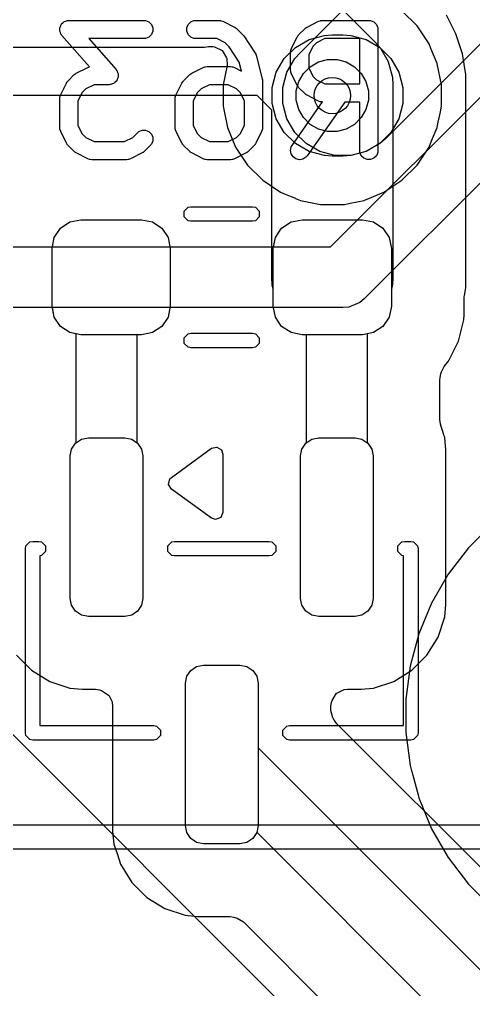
# Model space of a CAD drawing. Header units: inches. Extents: x 1.3 to 5.24, y -7.03 to -1.12.
# Drawn here: x 4.0091 to 4.1566, y -6.0976 to -5.7824 of the extents above; entities that cross this region are included whole.
import ezdxf

# ---------------------------------------------------------------- set-up
doc = ezdxf.new("R2010")
doc.units = ezdxf.units.IN
doc.header["$MEASUREMENT"] = 0
for name, color, linetype, true_color in [('B.Cu', 153, 'CONTINUOUS', 0x4d7fc4), ('B.Mask', 4, 'CONTINUOUS', 0x02ffee), ('B.Paste', 132, 'CONTINUOUS', 0x00c2c2), ('B.Silkscreen', 31, 'CONTINUOUS', 0xe8b2a7), ('F.Cu', 13, 'CONTINUOUS', 0xc83434), ('F.Silkscreen', 41, 'CONTINUOUS', 0xf2eda1), ('In1.Cu', 91, 'CONTINUOUS', 0x7fc87f), ('In2.Cu', 33, 'CONTINUOUS', 0xce7d2c)]:
    doc.layers.add(name, color=color, linetype=linetype, true_color=true_color)

msp = doc.modelspace()

# ---------------------------------------------------------------- linework, layer by layer
at = {"layer": 'B.Cu', "linetype": 'CONTINUOUS'}
for p, q in [((4.10841, -5.77348), (4.12465, -5.78972)), ((4.15088, -5.78701), (4.14778, -5.78093)), ((4.15299, -5.7935), (4.15088, -5.78701)), ((4.12465, -5.78972), (4.12635, -5.79166)), ((4.12635, -5.79166), (4.12635, -5.79166)), ((4.12635, -5.79166), (4.12884, -5.79598)), ((4.15406, -5.80023), (4.15299, -5.7935)), ((4.12884, -5.79598), (4.12891, -5.79611)), ((4.12891, -5.79611), (4.13024, -5.80107)), ((4.15406, -5.80368), (4.15406, -5.80023)), ((4.13024, -5.80107), (4.13024, -5.80107)), ((4.13024, -5.80107), (4.13041, -5.80364)), ((4.13041, -5.80364), (4.13041, -5.80709)), ((4.15406, -5.86955), (4.15406, -5.80368)), ((4.08633, -5.80709), (3.70894, -5.80709)), ((4.09104, -5.8118), (4.08633, -5.80709)), ((4.13041, -5.80709), (4.13041, -5.86614)), ((4.09104, -5.86614), (4.09104, -5.8118)), ((4.02546, -5.84815), (4.02904, -5.84744)), ((4.02904, -5.84744), (4.04872, -5.84744)), ((4.04872, -5.84744), (4.0523, -5.84815)), ((4.0204, -5.85321), (4.02242, -5.85018)), ((4.02242, -5.85018), (4.02546, -5.84815)), ((4.0523, -5.84815), (4.05533, -5.85018)), ((4.05533, -5.85018), (4.05736, -5.85321)), ((4.01978, -5.8563), (4.0204, -5.85321)), ((4.05736, -5.85321), (4.05807, -5.85679)), ((3.96307, -5.8563), (4.01978, -5.8563)), ((4.05807, -5.85679), (4.05807, -5.87549)), ((4.09121, -5.86871), (4.09104, -5.86614)), ((4.13041, -5.86614), (4.13024, -5.86871)), ((4.09154, -5.86992), (4.09121, -5.86871)), ((4.13024, -5.86871), (4.12992, -5.86992)), ((4.15365, -5.87209), (4.15406, -5.86955)), ((4.09154, -5.87549), (4.09154, -5.86992)), ((4.12992, -5.86992), (4.12992, -5.87549)), ((4.15358, -5.87285), (4.15361, -5.87247)), ((4.15361, -5.87247), (4.15365, -5.87209)), ((4.05807, -5.87549), (4.05736, -5.87907)), ((4.09225, -5.87907), (4.09154, -5.87549)), ((4.12992, -5.87549), (4.12921, -5.87907)), ((4.15356, -5.87323), (4.15358, -5.87285)), ((4.15356, -5.87836), (4.15356, -5.87323)), ((4.01978, -5.87598), (3.96307, -5.87598)), ((4.0204, -5.87907), (4.01978, -5.87598)), ((4.02242, -5.8821), (4.0204, -5.87907)), ((4.05736, -5.87907), (4.05533, -5.8821)), ((4.09427, -5.8821), (4.09225, -5.87907)), ((4.12921, -5.87907), (4.12718, -5.8821)), ((4.15345, -5.87997), (4.15356, -5.87836)), ((4.02546, -5.88413), (4.02242, -5.8821)), ((4.05533, -5.8821), (4.0523, -5.88413)), ((4.09731, -5.88413), (4.09427, -5.8821)), ((4.12718, -5.8821), (4.12415, -5.88413)), ((4.15172, -5.88694), (4.15345, -5.87997)), ((4.02756, -5.88455), (4.02546, -5.88413)), ((4.02756, -5.91988), (4.02756, -5.88455)), ((4.04872, -5.88484), (4.04724, -5.88484)), ((4.04724, -5.88484), (4.04724, -5.91988)), ((4.0523, -5.88413), (4.04872, -5.88484)), ((4.10089, -5.88484), (4.09731, -5.88413)), ((4.10236, -5.88484), (4.10089, -5.88484)), ((4.10236, -5.91988), (4.10236, -5.88484)), ((4.12415, -5.88413), (4.12205, -5.88455)), ((4.12205, -5.88455), (4.12205, -5.91988)), ((4.15015, -5.8901), (4.15172, -5.88694)), ((4.14853, -5.89337), (4.15015, -5.8901)), ((4.14709, -5.89516), (4.14848, -5.89343)), ((4.14848, -5.89343), (4.14853, -5.89337)), ((4.14853, -5.89337), (4.14853, -5.89337)), ((4.14853, -5.89337), (4.14853, -5.89337)), ((4.14574, -5.89894), (4.14589, -5.89795)), ((4.14589, -5.89795), (4.146, -5.89756)), ((4.146, -5.89756), (4.14621, -5.89684)), ((4.14621, -5.89684), (4.14709, -5.89516)), ((4.14569, -5.89932), (4.14574, -5.89894)), ((4.14569, -5.91232), (4.14569, -5.89932)), ((4.14575, -5.9131), (4.14569, -5.91232)), ((4.14587, -5.91387), (4.14575, -5.9131)), ((4.14606, -5.91462), (4.14587, -5.91387)), ((4.14618, -5.91497), (4.14606, -5.91462)), ((4.1466, -5.91626), (4.14618, -5.91497)), ((4.14699, -5.91744), (4.1466, -5.91626)), ((4.02604, -5.92195), (4.02732, -5.92004)), ((4.02732, -5.92004), (4.02756, -5.91988)), ((4.04724, -5.91988), (4.04748, -5.92004)), ((4.04748, -5.92004), (4.04876, -5.92195)), ((4.10084, -5.92195), (4.10212, -5.92004)), ((4.10212, -5.92004), (4.10236, -5.91988)), ((4.12205, -5.91988), (4.12229, -5.92004)), ((4.12229, -5.92004), (4.12357, -5.92195)), ((4.14714, -5.91787), (4.14699, -5.91744)), ((4.14699, -5.91744), (4.14699, -5.91744)), ((4.14724, -5.9182), (4.14714, -5.91787)), ((4.14714, -5.91787), (4.14714, -5.91787)), ((4.14765, -5.92217), (4.14724, -5.9182)), ((4.14724, -5.9182), (4.14724, -5.9182)), ((4.02559, -5.92421), (4.02604, -5.92195)), ((4.04876, -5.92195), (4.04921, -5.92421)), ((4.10039, -5.92421), (4.10084, -5.92195)), ((4.12357, -5.92195), (4.12402, -5.92421)), ((4.14766, -5.92224), (4.14765, -5.92217)), ((4.14766, -5.97244), (4.14766, -5.92224)), ((4.02559, -5.97047), (4.02559, -5.92421)), ((4.04921, -5.92421), (4.04921, -5.97047)), ((4.10039, -5.97047), (4.10039, -5.92421)), ((4.12402, -5.92421), (4.12402, -5.97047)), ((4.02604, -5.97273), (4.02559, -5.97047)), ((4.04921, -5.97047), (4.04876, -5.97273)), ((4.10084, -5.97273), (4.10039, -5.97047)), ((4.12402, -5.97047), (4.12357, -5.97273)), ((4.02732, -5.97465), (4.02604, -5.97273)), ((4.04876, -5.97273), (4.04748, -5.97465)), ((4.10212, -5.97465), (4.10084, -5.97273)), ((4.12357, -5.97273), (4.12229, -5.97465)), ((4.14724, -5.97649), (4.14766, -5.97244)), ((4.02924, -5.97593), (4.02732, -5.97465)), ((4.0315, -5.97638), (4.02924, -5.97593)), ((4.04331, -5.97638), (4.0315, -5.97638)), ((4.04557, -5.97593), (4.04331, -5.97638)), ((4.04748, -5.97465), (4.04557, -5.97593)), ((4.10404, -5.97593), (4.10212, -5.97465)), ((4.1063, -5.97638), (4.10404, -5.97593)), ((4.11811, -5.97638), (4.1063, -5.97638)), ((4.12037, -5.97593), (4.11811, -5.97638)), ((4.12229, -5.97465), (4.12037, -5.97593)), ((4.14507, -5.98304), (4.14724, -5.97649)), ((4.14145, -5.98892), (4.14507, -5.98304)), ((4.00816, -5.98892), (4.01305, -5.99381)), ((4.13656, -5.99381), (4.14145, -5.98892)), ((4.06472, -5.99386), (4.06664, -5.99258)), ((4.06664, -5.99258), (4.0689, -5.99213)), ((4.0689, -5.99213), (4.08071, -5.99213)), ((4.08071, -5.99213), (4.08297, -5.99258)), ((4.08297, -5.99258), (4.08488, -5.99386)), ((4.01305, -5.99381), (4.01892, -5.99743)), ((4.06344, -5.99577), (4.06472, -5.99386)), ((4.08488, -5.99386), (4.08616, -5.99577)), ((4.13068, -5.99743), (4.13656, -5.99381)), ((4.01892, -5.99743), (4.02548, -5.99961)), ((4.06299, -5.99803), (4.06344, -5.99577)), ((4.06299, -6.04429), (4.06299, -5.99803)), ((4.08616, -5.99577), (4.08661, -5.99803)), ((4.08661, -5.99803), (4.08661, -6.01905)), ((4.12413, -5.99961), (4.13068, -5.99743)), ((4.02548, -5.99961), (4.02953, -6.00002)), ((4.02953, -6.00002), (4.03377, -6.00002)), ((4.03377, -6.00002), (4.03514, -6.00022)), ((4.03514, -6.00022), (4.03573, -6.00039)), ((4.03573, -6.00039), (4.03805, -6.00188)), ((4.03805, -6.00188), (4.03809, -6.00193)), ((4.03809, -6.00193), (4.03917, -6.00409)), ((4.11063, -6.00364), (4.11211, -6.00132)), ((4.11211, -6.00132), (4.11217, -6.00128)), ((4.11217, -6.00128), (4.11433, -6.0002)), ((4.11433, -6.0002), (4.11463, -6.00013)), ((4.11463, -6.00013), (4.11566, -6.00002)), ((4.11566, -6.00002), (4.12008, -6.00002)), ((4.12008, -6.00002), (4.12413, -5.99961)), ((4.12008, -6.00002), (4.12008, -6.00002)), ((4.03917, -6.00409), (4.03924, -6.00439)), ((4.03924, -6.00439), (4.03935, -6.00543)), ((4.11026, -6.0056), (4.11045, -6.00423)), ((4.11045, -6.00423), (4.11052, -6.00401)), ((4.11052, -6.00401), (4.11063, -6.00364)), ((4.03935, -6.00543), (4.03935, -6.04626)), ((4.11026, -6.00687), (4.11026, -6.0056)), ((4.11061, -6.00808), (4.11026, -6.00687)), ((4.11091, -6.00931), (4.11061, -6.00808)), ((4.11097, -6.00941), (4.11091, -6.00931)), ((4.11111, -6.00963), (4.11097, -6.00941)), ((4.11138, -6.01012), (4.11111, -6.00963)), ((4.1114, -6.01017), (4.11138, -6.01012)), ((4.11218, -6.01119), (4.1114, -6.01017)), ((4.24333, -6.14234), (4.11218, -6.01119)), ((4.08661, -6.01905), (4.22428, -6.15672)), ((4.06344, -6.04655), (4.06299, -6.04429)), ((4.03935, -6.04626), (4.03935, -6.04626)), ((4.03935, -6.04626), (4.03976, -6.05031)), ((4.06472, -6.04847), (4.06344, -6.04655)), ((4.06664, -6.04975), (4.06472, -6.04847)), ((4.08488, -6.04847), (4.08297, -6.04975)), ((4.08616, -6.04655), (4.08488, -6.04847)), ((4.08618, -6.04646), (4.08616, -6.04655)), ((4.20748, -6.16776), (4.08618, -6.04646)), ((4.03976, -6.05031), (4.03976, -6.05031)), ((4.03976, -6.05031), (4.0409, -6.05372)), ((4.0689, -6.0502), (4.06664, -6.04975)), ((4.08071, -6.0502), (4.0689, -6.0502)), ((4.08297, -6.04975), (4.08071, -6.0502)), ((4.0409, -6.05372), (4.04194, -6.05686)), ((4.04194, -6.05686), (4.04556, -6.06274)), ((4.04556, -6.06274), (4.05045, -6.06763)), ((4.05045, -6.06763), (4.05633, -6.07125)), ((4.05633, -6.07125), (4.06288, -6.07343)), ((4.06288, -6.07343), (4.06693, -6.07384)), ((4.06693, -6.07384), (4.0774, -6.07384)), ((4.0774, -6.07384), (4.07749, -6.07385)), ((4.07749, -6.07385), (4.07878, -6.07404)), ((4.07878, -6.07404), (4.07977, -6.07433)), ((4.07977, -6.07433), (4.08185, -6.07556)), ((4.08185, -6.07556), (4.1805, -6.17421))]:
    msp.add_line(p, q, dxfattribs=at)
at = {"layer": 'B.Cu'}
msp.add_circle((4.11073, -5.80709), 0.00591, dxfattribs=at)
at = {"layer": 'B.Mask', "linetype": 'CONTINUOUS'}
for p, q in [((4.02546, -5.84815), (4.02904, -5.84744)), ((4.02904, -5.84744), (4.04872, -5.84744)), ((4.04872, -5.84744), (4.0523, -5.84815)), ((4.09731, -5.84815), (4.10089, -5.84744)), ((4.10089, -5.84744), (4.12057, -5.84744)), ((4.12057, -5.84744), (4.12415, -5.84815)), ((4.0204, -5.85321), (4.02242, -5.85018)), ((4.02242, -5.85018), (4.02546, -5.84815)), ((4.0523, -5.84815), (4.05533, -5.85018)), ((4.05533, -5.85018), (4.05736, -5.85321)), ((4.09225, -5.85321), (4.09427, -5.85018)), ((4.09427, -5.85018), (4.09731, -5.84815)), ((4.12415, -5.84815), (4.12718, -5.85018)), ((4.12718, -5.85018), (4.12921, -5.85321)), ((4.01969, -5.85679), (4.0204, -5.85321)), ((4.05736, -5.85321), (4.05807, -5.85679)), ((4.09154, -5.85679), (4.09225, -5.85321)), ((4.12921, -5.85321), (4.12992, -5.85679)), ((4.01969, -5.87549), (4.01969, -5.85679)), ((4.05807, -5.85679), (4.05807, -5.87549)), ((4.09154, -5.87549), (4.09154, -5.85679)), ((4.12992, -5.85679), (4.12992, -5.87549)), ((4.0204, -5.87907), (4.01969, -5.87549)), ((4.05807, -5.87549), (4.05736, -5.87907)), ((4.09225, -5.87907), (4.09154, -5.87549)), ((4.12992, -5.87549), (4.12921, -5.87907)), ((4.02242, -5.8821), (4.0204, -5.87907)), ((4.05736, -5.87907), (4.05533, -5.8821)), ((4.09427, -5.8821), (4.09225, -5.87907)), ((4.12921, -5.87907), (4.12718, -5.8821)), ((4.02546, -5.88413), (4.02242, -5.8821)), ((4.05533, -5.8821), (4.0523, -5.88413)), ((4.09731, -5.88413), (4.09427, -5.8821)), ((4.12718, -5.8821), (4.12415, -5.88413)), ((4.02904, -5.88484), (4.02546, -5.88413)), ((4.04872, -5.88484), (4.02904, -5.88484)), ((4.0523, -5.88413), (4.04872, -5.88484)), ((4.10089, -5.88484), (4.09731, -5.88413)), ((4.12057, -5.88484), (4.10089, -5.88484)), ((4.12415, -5.88413), (4.12057, -5.88484)), ((4.02604, -5.92195), (4.02732, -5.92004)), ((4.02732, -5.92004), (4.02924, -5.91876)), ((4.02924, -5.91876), (4.0315, -5.91831)), ((4.0315, -5.91831), (4.04331, -5.91831)), ((4.04331, -5.91831), (4.04557, -5.91876)), ((4.04557, -5.91876), (4.04748, -5.92004)), ((4.04748, -5.92004), (4.04876, -5.92195)), ((4.10084, -5.92195), (4.10212, -5.92004)), ((4.10212, -5.92004), (4.10404, -5.91876)), ((4.10404, -5.91876), (4.1063, -5.91831)), ((4.1063, -5.91831), (4.11811, -5.91831)), ((4.11811, -5.91831), (4.12037, -5.91876)), ((4.12037, -5.91876), (4.12229, -5.92004)), ((4.12229, -5.92004), (4.12357, -5.92195)), ((4.02559, -5.92421), (4.02604, -5.92195)), ((4.04876, -5.92195), (4.04921, -5.92421)), ((4.10039, -5.92421), (4.10084, -5.92195)), ((4.12357, -5.92195), (4.12402, -5.92421)), ((4.02559, -5.97047), (4.02559, -5.92421)), ((4.04921, -5.92421), (4.04921, -5.97047)), ((4.10039, -5.97047), (4.10039, -5.92421)), ((4.12402, -5.92421), (4.12402, -5.97047)), ((4.02604, -5.97273), (4.02559, -5.97047)), ((4.04921, -5.97047), (4.04876, -5.97273)), ((4.10084, -5.97273), (4.10039, -5.97047)), ((4.12402, -5.97047), (4.12357, -5.97273)), ((4.02732, -5.97465), (4.02604, -5.97273)), ((4.04876, -5.97273), (4.04748, -5.97465)), ((4.10212, -5.97465), (4.10084, -5.97273)), ((4.12357, -5.97273), (4.12229, -5.97465)), ((4.02924, -5.97593), (4.02732, -5.97465)), ((4.0315, -5.97638), (4.02924, -5.97593)), ((4.04331, -5.97638), (4.0315, -5.97638)), ((4.04557, -5.97593), (4.04331, -5.97638)), ((4.04748, -5.97465), (4.04557, -5.97593)), ((4.10404, -5.97593), (4.10212, -5.97465)), ((4.1063, -5.97638), (4.10404, -5.97593)), ((4.11811, -5.97638), (4.1063, -5.97638)), ((4.12037, -5.97593), (4.11811, -5.97638)), ((4.12229, -5.97465), (4.12037, -5.97593)), ((4.06472, -5.99386), (4.06664, -5.99258)), ((4.06664, -5.99258), (4.0689, -5.99213)), ((4.0689, -5.99213), (4.08071, -5.99213)), ((4.08071, -5.99213), (4.08297, -5.99258)), ((4.08297, -5.99258), (4.08488, -5.99386)), ((4.06344, -5.99577), (4.06472, -5.99386)), ((4.08488, -5.99386), (4.08616, -5.99577)), ((4.06299, -5.99803), (4.06344, -5.99577)), ((4.06299, -6.04429), (4.06299, -5.99803)), ((4.08616, -5.99577), (4.08661, -5.99803)), ((4.08661, -5.99803), (4.08661, -6.04429)), ((4.06344, -6.04655), (4.06299, -6.04429)), ((4.08661, -6.04429), (4.08616, -6.04655)), ((4.06472, -6.04847), (4.06344, -6.04655)), ((4.06664, -6.04975), (4.06472, -6.04847)), ((4.08488, -6.04847), (4.08297, -6.04975)), ((4.08616, -6.04655), (4.08488, -6.04847)), ((4.0689, -6.0502), (4.06664, -6.04975)), ((4.08071, -6.0502), (4.0689, -6.0502)), ((4.08297, -6.04975), (4.08071, -6.0502))]:
    msp.add_line(p, q, dxfattribs=at)
at = {"layer": 'B.Paste', "linetype": 'CONTINUOUS'}
for p, q in [((4.02546, -5.84815), (4.02904, -5.84744)), ((4.02904, -5.84744), (4.04872, -5.84744)), ((4.04872, -5.84744), (4.0523, -5.84815)), ((4.09731, -5.84815), (4.10089, -5.84744)), ((4.10089, -5.84744), (4.12057, -5.84744)), ((4.12057, -5.84744), (4.12415, -5.84815)), ((4.0204, -5.85321), (4.02242, -5.85018)), ((4.02242, -5.85018), (4.02546, -5.84815)), ((4.0523, -5.84815), (4.05533, -5.85018)), ((4.05533, -5.85018), (4.05736, -5.85321)), ((4.09225, -5.85321), (4.09427, -5.85018)), ((4.09427, -5.85018), (4.09731, -5.84815)), ((4.12415, -5.84815), (4.12718, -5.85018)), ((4.12718, -5.85018), (4.12921, -5.85321)), ((4.01969, -5.85679), (4.0204, -5.85321)), ((4.05736, -5.85321), (4.05807, -5.85679)), ((4.09154, -5.85679), (4.09225, -5.85321)), ((4.12921, -5.85321), (4.12992, -5.85679)), ((4.01969, -5.87549), (4.01969, -5.85679)), ((4.05807, -5.85679), (4.05807, -5.87549)), ((4.09154, -5.87549), (4.09154, -5.85679)), ((4.12992, -5.85679), (4.12992, -5.87549)), ((4.0204, -5.87907), (4.01969, -5.87549)), ((4.05807, -5.87549), (4.05736, -5.87907)), ((4.09225, -5.87907), (4.09154, -5.87549)), ((4.12992, -5.87549), (4.12921, -5.87907)), ((4.02242, -5.8821), (4.0204, -5.87907)), ((4.05736, -5.87907), (4.05533, -5.8821)), ((4.09427, -5.8821), (4.09225, -5.87907)), ((4.12921, -5.87907), (4.12718, -5.8821)), ((4.02546, -5.88413), (4.02242, -5.8821)), ((4.05533, -5.8821), (4.0523, -5.88413)), ((4.09731, -5.88413), (4.09427, -5.8821)), ((4.12718, -5.8821), (4.12415, -5.88413)), ((4.02904, -5.88484), (4.02546, -5.88413)), ((4.04872, -5.88484), (4.02904, -5.88484)), ((4.0523, -5.88413), (4.04872, -5.88484)), ((4.10089, -5.88484), (4.09731, -5.88413)), ((4.12057, -5.88484), (4.10089, -5.88484)), ((4.12415, -5.88413), (4.12057, -5.88484)), ((4.02604, -5.92195), (4.02732, -5.92004)), ((4.02732, -5.92004), (4.02924, -5.91876)), ((4.02924, -5.91876), (4.0315, -5.91831)), ((4.0315, -5.91831), (4.04331, -5.91831)), ((4.04331, -5.91831), (4.04557, -5.91876)), ((4.04557, -5.91876), (4.04748, -5.92004)), ((4.04748, -5.92004), (4.04876, -5.92195)), ((4.10084, -5.92195), (4.10212, -5.92004)), ((4.10212, -5.92004), (4.10404, -5.91876)), ((4.10404, -5.91876), (4.1063, -5.91831)), ((4.1063, -5.91831), (4.11811, -5.91831)), ((4.11811, -5.91831), (4.12037, -5.91876)), ((4.12037, -5.91876), (4.12229, -5.92004)), ((4.12229, -5.92004), (4.12357, -5.92195)), ((4.02559, -5.92421), (4.02604, -5.92195)), ((4.04876, -5.92195), (4.04921, -5.92421)), ((4.10039, -5.92421), (4.10084, -5.92195)), ((4.12357, -5.92195), (4.12402, -5.92421)), ((4.02559, -5.97047), (4.02559, -5.92421)), ((4.04921, -5.92421), (4.04921, -5.97047)), ((4.10039, -5.97047), (4.10039, -5.92421)), ((4.12402, -5.92421), (4.12402, -5.97047)), ((4.02604, -5.97273), (4.02559, -5.97047)), ((4.04921, -5.97047), (4.04876, -5.97273)), ((4.10084, -5.97273), (4.10039, -5.97047)), ((4.12402, -5.97047), (4.12357, -5.97273)), ((4.02732, -5.97465), (4.02604, -5.97273)), ((4.04876, -5.97273), (4.04748, -5.97465)), ((4.10212, -5.97465), (4.10084, -5.97273)), ((4.12357, -5.97273), (4.12229, -5.97465)), ((4.02924, -5.97593), (4.02732, -5.97465)), ((4.0315, -5.97638), (4.02924, -5.97593)), ((4.04331, -5.97638), (4.0315, -5.97638)), ((4.04557, -5.97593), (4.04331, -5.97638)), ((4.04748, -5.97465), (4.04557, -5.97593)), ((4.10404, -5.97593), (4.10212, -5.97465)), ((4.1063, -5.97638), (4.10404, -5.97593)), ((4.11811, -5.97638), (4.1063, -5.97638)), ((4.12037, -5.97593), (4.11811, -5.97638)), ((4.12229, -5.97465), (4.12037, -5.97593)), ((4.06472, -5.99386), (4.06664, -5.99258)), ((4.06664, -5.99258), (4.0689, -5.99213)), ((4.0689, -5.99213), (4.08071, -5.99213)), ((4.08071, -5.99213), (4.08297, -5.99258)), ((4.08297, -5.99258), (4.08488, -5.99386)), ((4.06344, -5.99577), (4.06472, -5.99386)), ((4.08488, -5.99386), (4.08616, -5.99577)), ((4.06299, -5.99803), (4.06344, -5.99577)), ((4.06299, -6.04429), (4.06299, -5.99803)), ((4.08616, -5.99577), (4.08661, -5.99803)), ((4.08661, -5.99803), (4.08661, -6.04429)), ((4.06344, -6.04655), (4.06299, -6.04429)), ((4.08661, -6.04429), (4.08616, -6.04655)), ((4.06472, -6.04847), (4.06344, -6.04655)), ((4.06664, -6.04975), (4.06472, -6.04847)), ((4.08488, -6.04847), (4.08297, -6.04975)), ((4.08616, -6.04655), (4.08488, -6.04847)), ((4.0689, -6.0502), (4.06664, -6.04975)), ((4.08071, -6.0502), (4.0689, -6.0502)), ((4.08297, -6.04975), (4.08071, -6.0502))]:
    msp.add_line(p, q, dxfattribs=at)
at = {"layer": 'B.Silkscreen', "linetype": 'CONTINUOUS'}
for p, q in [((4.02227, -5.78486), (4.02248, -5.78443)), ((4.02248, -5.78443), (4.02267, -5.78398)), ((4.02267, -5.78398), (4.02274, -5.78391)), ((4.02274, -5.78391), (4.02278, -5.78382)), ((4.02278, -5.78382), (4.02314, -5.78351)), ((4.02314, -5.78351), (4.02348, -5.78317)), ((4.02348, -5.78317), (4.02357, -5.78313)), ((4.02357, -5.78313), (4.02365, -5.78306)), ((4.02365, -5.78306), (4.0241, -5.78291)), ((4.0241, -5.78291), (4.02455, -5.78273)), ((4.02455, -5.78273), (4.02469, -5.78271)), ((4.02469, -5.78271), (4.02474, -5.78269)), ((4.02474, -5.78269), (4.02482, -5.7827)), ((4.02482, -5.7827), (4.02512, -5.78267)), ((4.02512, -5.78267), (4.04949, -5.78267)), ((4.04949, -5.78267), (4.05007, -5.78273)), ((4.05007, -5.78273), (4.05113, -5.78317)), ((4.05113, -5.78317), (4.05195, -5.78398)), ((4.05195, -5.78398), (4.05239, -5.78505)), ((4.06347, -5.78505), (4.06391, -5.78398)), ((4.06391, -5.78398), (4.06473, -5.78317)), ((4.06473, -5.78317), (4.06579, -5.78273)), ((4.06579, -5.78273), (4.06637, -5.78267)), ((4.06637, -5.78267), (4.07387, -5.78267)), ((4.07387, -5.78267), (4.07444, -5.78273)), ((4.07444, -5.78273), (4.07454, -5.78277)), ((4.07454, -5.78277), (4.07465, -5.78277)), ((4.07465, -5.78277), (4.07519, -5.78298)), ((4.07519, -5.78298), (4.07894, -5.78486)), ((4.10254, -5.78486), (4.10629, -5.78298)), ((4.10629, -5.78298), (4.10683, -5.78277)), ((4.10683, -5.78277), (4.10694, -5.78277)), ((4.10694, -5.78277), (4.10704, -5.78273)), ((4.10704, -5.78273), (4.10761, -5.78267)), ((4.10761, -5.78267), (4.12261, -5.78267)), ((4.12261, -5.78267), (4.12319, -5.78273)), ((4.12319, -5.78273), (4.12425, -5.78317)), ((4.12425, -5.78317), (4.12506, -5.78398)), ((4.12506, -5.78398), (4.12551, -5.78505)), ((4.02219, -5.786), (4.02223, -5.78553)), ((4.02223, -5.7861), (4.02219, -5.786)), ((4.02223, -5.78505), (4.02226, -5.78495)), ((4.02223, -5.78553), (4.02223, -5.78505)), ((4.02223, -5.7862), (4.02223, -5.7861)), ((4.02241, -5.78664), (4.02223, -5.7862)), ((4.02226, -5.78495), (4.02227, -5.78486)), ((4.02256, -5.7871), (4.02241, -5.78664)), ((4.02265, -5.78721), (4.02256, -5.7871)), ((4.02267, -5.78726), (4.02265, -5.78721)), ((4.02272, -5.78732), (4.02267, -5.78726)), ((4.0229, -5.78757), (4.02272, -5.78732)), ((4.03183, -5.79778), (4.0229, -5.78757)), ((4.05195, -5.78726), (4.05113, -5.78808)), ((4.05239, -5.7862), (4.05195, -5.78726)), ((4.05239, -5.78505), (4.05239, -5.7862)), ((4.06347, -5.7862), (4.06347, -5.78505)), ((4.06391, -5.78726), (4.06347, -5.7862)), ((4.06473, -5.78808), (4.06391, -5.78726)), ((4.07894, -5.78486), (4.07918, -5.78501)), ((4.07918, -5.78501), (4.07926, -5.78504)), ((4.07926, -5.78504), (4.07934, -5.78511)), ((4.07934, -5.78511), (4.07943, -5.78516)), ((4.07943, -5.78516), (4.07948, -5.78522)), ((4.07948, -5.78522), (4.0797, -5.78541)), ((4.0797, -5.78541), (4.08158, -5.78728)), ((4.08158, -5.78728), (4.08158, -5.78729)), ((4.08158, -5.78729), (4.08158, -5.78729)), ((4.08158, -5.78729), (4.08177, -5.78752)), ((4.08177, -5.78752), (4.08195, -5.78773)), ((4.09953, -5.78773), (4.0996, -5.78765)), ((4.0996, -5.78765), (4.09965, -5.78756)), ((4.09965, -5.78756), (4.09971, -5.78751)), ((4.09971, -5.78751), (4.0999, -5.78728)), ((4.0999, -5.78728), (4.10177, -5.78541)), ((4.10177, -5.78541), (4.102, -5.78522)), ((4.102, -5.78522), (4.10205, -5.78516)), ((4.10205, -5.78516), (4.10214, -5.78511)), ((4.10214, -5.78511), (4.10222, -5.78504)), ((4.10222, -5.78504), (4.10229, -5.78501)), ((4.10229, -5.78501), (4.10254, -5.78486)), ((4.12551, -5.78505), (4.12556, -5.78562)), ((4.12556, -5.78562), (4.12556, -5.82499)), ((4.04949, -5.78858), (4.03163, -5.78858)), ((4.03163, -5.78858), (4.04047, -5.79868)), ((4.05007, -5.78852), (4.04949, -5.78858)), ((4.05113, -5.78808), (4.05007, -5.78852)), ((4.06579, -5.78852), (4.06473, -5.78808)), ((4.06637, -5.78858), (4.06579, -5.78852)), ((4.07317, -5.78858), (4.06637, -5.78858)), ((4.07587, -5.78992), (4.07317, -5.78858)), ((4.0772, -5.79125), (4.07587, -5.78992)), ((4.08195, -5.78773), (4.08195, -5.78773)), ((4.08195, -5.78773), (4.08195, -5.78773)), ((4.08195, -5.78773), (4.0857, -5.79336)), ((4.09747, -5.7918), (4.09935, -5.78805)), ((4.09935, -5.78805), (4.0995, -5.7878)), ((4.0995, -5.7878), (4.09953, -5.78773)), ((4.10561, -5.78992), (4.10441, -5.79112)), ((4.10831, -5.78858), (4.10561, -5.78992)), ((4.11966, -5.78858), (4.10831, -5.78858)), ((4.11966, -5.80329), (4.11966, -5.78858)), ((4.0805, -5.79621), (4.0772, -5.79125)), ((4.0857, -5.79336), (4.08587, -5.79368)), ((4.08587, -5.79368), (4.08591, -5.79374)), ((4.08591, -5.79374), (4.08593, -5.7938)), ((4.08593, -5.7938), (4.08597, -5.79387)), ((4.08597, -5.79387), (4.08598, -5.79394)), ((4.08598, -5.79394), (4.0861, -5.79428)), ((4.09716, -5.79312), (4.09722, -5.79255)), ((4.09716, -5.79875), (4.09716, -5.79312)), ((4.09722, -5.79255), (4.09726, -5.79245)), ((4.09726, -5.79234), (4.09747, -5.7918)), ((4.09726, -5.79245), (4.09726, -5.79234)), ((4.10441, -5.79112), (4.10307, -5.79382)), ((4.10307, -5.79382), (4.10307, -5.79805)), ((4.08123, -5.79913), (4.0805, -5.79621)), ((4.0861, -5.79428), (4.08798, -5.80178)), ((4.02678, -5.80041), (4.02701, -5.80022)), ((4.02701, -5.80022), (4.02706, -5.80016)), ((4.02706, -5.80016), (4.02715, -5.80011)), ((4.02715, -5.80011), (4.02723, -5.80004)), ((4.02723, -5.80004), (4.0273, -5.80001)), ((4.0273, -5.80001), (4.02755, -5.79985)), ((4.02755, -5.79985), (4.0313, -5.79798)), ((4.0313, -5.79798), (4.03183, -5.79778)), ((4.04047, -5.79868), (4.04065, -5.79893)), ((4.04065, -5.79893), (4.0407, -5.79898)), ((4.0407, -5.79898), (4.04072, -5.79903)), ((4.04072, -5.79903), (4.0408, -5.79915)), ((4.0408, -5.79915), (4.04096, -5.7996)), ((4.04096, -5.7996), (4.04114, -5.80004)), ((4.04114, -5.80004), (4.04114, -5.80014)), ((4.04114, -5.80014), (4.04117, -5.80024)), ((4.04117, -5.80024), (4.04114, -5.80072)), ((4.06428, -5.80041), (4.06451, -5.80022)), ((4.06451, -5.80022), (4.06456, -5.80016)), ((4.06456, -5.80016), (4.06465, -5.80011)), ((4.06465, -5.80011), (4.06473, -5.80004)), ((4.06473, -5.80004), (4.0648, -5.80001)), ((4.0648, -5.80001), (4.06505, -5.79985)), ((4.06505, -5.79985), (4.0688, -5.79798)), ((4.0688, -5.79798), (4.06934, -5.79777)), ((4.06934, -5.79777), (4.06944, -5.79777)), ((4.06944, -5.79777), (4.06954, -5.79772)), ((4.06954, -5.79772), (4.07012, -5.79767)), ((4.07012, -5.79767), (4.07762, -5.79767)), ((4.07762, -5.79767), (4.07819, -5.79772)), ((4.07819, -5.79772), (4.07829, -5.79777)), ((4.07829, -5.79777), (4.0784, -5.79777)), ((4.0784, -5.79777), (4.07894, -5.79798)), ((4.07894, -5.79798), (4.08123, -5.79913)), ((4.09722, -5.79932), (4.09716, -5.79875)), ((4.09726, -5.79942), (4.09722, -5.79932)), ((4.09726, -5.79953), (4.09726, -5.79942)), ((4.09747, -5.80007), (4.09726, -5.79953)), ((4.09935, -5.80382), (4.09747, -5.80007)), ((4.10307, -5.79805), (4.10441, -5.80075)), ((4.02248, -5.8068), (4.02436, -5.80305)), ((4.02436, -5.80305), (4.02451, -5.8028)), ((4.02451, -5.8028), (4.02454, -5.80273)), ((4.02454, -5.80273), (4.02461, -5.80265)), ((4.02461, -5.80265), (4.02466, -5.80256)), ((4.02466, -5.80256), (4.02472, -5.80251)), ((4.02472, -5.80251), (4.02491, -5.80228)), ((4.02491, -5.80228), (4.02678, -5.80041)), ((4.03926, -5.80333), (4.03882, -5.80352)), ((4.03972, -5.80318), (4.03926, -5.80333)), ((4.03979, -5.80311), (4.03972, -5.80318)), ((4.03989, -5.80308), (4.03979, -5.80311)), ((4.04022, -5.80274), (4.03989, -5.80308)), ((4.04059, -5.80242), (4.04022, -5.80274)), ((4.04063, -5.80233), (4.04059, -5.80242)), ((4.0407, -5.80226), (4.04063, -5.80233)), ((4.04088, -5.80182), (4.0407, -5.80226)), ((4.0411, -5.80139), (4.04088, -5.80182)), ((4.04114, -5.8012), (4.0411, -5.80129)), ((4.0411, -5.80129), (4.0411, -5.80139)), ((4.04114, -5.80072), (4.04114, -5.8012)), ((4.05998, -5.8068), (4.06185, -5.80305)), ((4.06185, -5.80305), (4.06201, -5.8028)), ((4.06201, -5.8028), (4.06204, -5.80273)), ((4.06204, -5.80273), (4.0621, -5.80265)), ((4.0621, -5.80265), (4.06216, -5.80256)), ((4.06216, -5.80256), (4.06222, -5.80251)), ((4.06222, -5.80251), (4.0624, -5.80228)), ((4.0624, -5.80228), (4.06428, -5.80041)), ((4.08798, -5.80178), (4.08799, -5.80188)), ((4.08799, -5.80188), (4.08801, -5.80192)), ((4.08801, -5.80192), (4.08803, -5.80214)), ((4.08803, -5.80214), (4.08806, -5.80235)), ((4.08806, -5.80235), (4.08806, -5.8024)), ((4.08806, -5.8024), (4.08807, -5.8025)), ((4.08807, -5.8025), (4.08807, -5.81749)), ((4.10441, -5.80075), (4.10561, -5.80194)), ((4.10561, -5.80194), (4.10831, -5.80329)), ((4.10831, -5.80329), (4.11966, -5.80329)), ((4.02942, -5.80612), (4.02807, -5.80882)), ((4.03062, -5.80492), (4.02942, -5.80612)), ((4.03332, -5.80357), (4.03062, -5.80492)), ((4.03825, -5.80357), (4.03332, -5.80357)), ((4.03855, -5.80354), (4.03825, -5.80357)), ((4.03863, -5.80355), (4.03855, -5.80354)), ((4.03868, -5.80353), (4.03863, -5.80355)), ((4.03882, -5.80352), (4.03868, -5.80353)), ((4.06692, -5.80612), (4.06557, -5.80882)), ((4.06812, -5.80492), (4.06692, -5.80612)), ((4.07081, -5.80357), (4.06812, -5.80492)), ((4.07692, -5.80357), (4.07081, -5.80357)), ((4.07962, -5.80492), (4.07692, -5.80357)), ((4.08081, -5.80612), (4.07962, -5.80492)), ((4.08216, -5.80882), (4.08081, -5.80612)), ((4.0995, -5.80406), (4.09935, -5.80382)), ((4.09953, -5.80414), (4.0995, -5.80406)), ((4.0996, -5.80422), (4.09953, -5.80414)), ((4.09965, -5.80431), (4.0996, -5.80422)), ((4.09971, -5.80436), (4.09965, -5.80431)), ((4.0999, -5.80458), (4.09971, -5.80436)), ((4.10177, -5.80646), (4.0999, -5.80458)), ((4.102, -5.80664), (4.10177, -5.80646)), ((4.02217, -5.80812), (4.02223, -5.80754)), ((4.02217, -5.81749), (4.02217, -5.80812)), ((4.02223, -5.80754), (4.02227, -5.80745)), ((4.02227, -5.80734), (4.02248, -5.8068)), ((4.02227, -5.80745), (4.02227, -5.80734)), ((4.02807, -5.80882), (4.02807, -5.8168)), ((4.05966, -5.80812), (4.05972, -5.80754)), ((4.05966, -5.81749), (4.05966, -5.80812)), ((4.05972, -5.80754), (4.05976, -5.80745)), ((4.05976, -5.80745), (4.05977, -5.80734)), ((4.05977, -5.80734), (4.05998, -5.8068)), ((4.06557, -5.80882), (4.06557, -5.8168)), ((4.08216, -5.8168), (4.08216, -5.80882)), ((4.09769, -5.8233), (4.10757, -5.80919)), ((4.10205, -5.8067), (4.102, -5.80664)), ((4.10214, -5.80676), (4.10205, -5.8067)), ((4.10222, -5.80683), (4.10214, -5.80676)), ((4.10229, -5.80686), (4.10222, -5.80683)), ((4.10254, -5.80701), (4.10229, -5.80686)), ((4.11477, -5.8092), (4.10253, -5.82669)), ((4.10629, -5.80889), (4.10254, -5.80701)), ((4.10683, -5.80909), (4.10629, -5.80889)), ((4.10694, -5.8091), (4.10683, -5.80909)), ((4.10704, -5.80914), (4.10694, -5.8091)), ((4.10757, -5.80919), (4.10704, -5.80914)), ((4.11966, -5.8092), (4.11477, -5.8092)), ((4.11966, -5.82499), (4.11966, -5.8092)), ((4.02223, -5.81807), (4.02217, -5.81749)), ((4.02227, -5.81817), (4.02223, -5.81807)), ((4.02227, -5.81827), (4.02227, -5.81817)), ((4.02248, -5.81881), (4.02227, -5.81827)), ((4.02436, -5.82256), (4.02248, -5.81881)), ((4.02807, -5.8168), (4.02942, -5.81949)), ((4.04587, -5.82069), (4.04741, -5.81916)), ((4.04741, -5.81916), (4.04785, -5.81879)), ((4.04785, -5.81879), (4.04892, -5.81835)), ((4.04892, -5.81835), (4.05007, -5.81835)), ((4.05007, -5.81835), (4.05113, -5.81879)), ((4.05113, -5.81879), (4.05195, -5.8196)), ((4.05972, -5.81807), (4.05966, -5.81749)), ((4.05976, -5.81817), (4.05972, -5.81807)), ((4.05977, -5.81827), (4.05976, -5.81817)), ((4.05998, -5.81881), (4.05977, -5.81827)), ((4.06185, -5.82256), (4.05998, -5.81881)), ((4.06557, -5.8168), (4.06692, -5.81949)), ((4.08081, -5.81949), (4.08216, -5.8168)), ((4.08776, -5.81881), (4.08588, -5.82256)), ((4.08796, -5.81827), (4.08776, -5.81881)), ((4.08797, -5.81817), (4.08796, -5.81827)), ((4.08801, -5.81807), (4.08797, -5.81817)), ((4.08807, -5.81749), (4.08801, -5.81807)), ((4.02942, -5.81949), (4.03062, -5.82069)), ((4.03062, -5.82069), (4.03332, -5.82204)), ((4.03332, -5.82204), (4.04317, -5.82204)), ((4.04317, -5.82204), (4.04587, -5.82069)), ((4.05195, -5.8196), (4.05239, -5.82067)), ((4.05239, -5.82182), (4.05195, -5.82288)), ((4.05239, -5.82067), (4.05239, -5.82182)), ((4.06692, -5.81949), (4.06812, -5.82069)), ((4.06812, -5.82069), (4.07081, -5.82204)), ((4.07081, -5.82204), (4.07692, -5.82204)), ((4.07692, -5.82204), (4.07962, -5.82069)), ((4.07962, -5.82069), (4.08081, -5.81949)), ((4.02451, -5.82281), (4.02436, -5.82256)), ((4.02454, -5.82288), (4.02451, -5.82281)), ((4.02461, -5.82296), (4.02454, -5.82288)), ((4.02466, -5.82305), (4.02461, -5.82296)), ((4.02472, -5.8231), (4.02466, -5.82305)), ((4.02491, -5.82333), (4.02472, -5.8231)), ((4.02678, -5.82521), (4.02491, -5.82333)), ((4.02701, -5.82539), (4.02678, -5.82521)), ((4.02706, -5.82545), (4.02701, -5.82539)), ((4.02715, -5.82551), (4.02706, -5.82545)), ((4.02723, -5.82557), (4.02715, -5.82551)), ((4.04934, -5.82551), (4.04926, -5.82557)), ((4.04943, -5.82545), (4.04934, -5.82551)), ((4.04948, -5.82539), (4.04943, -5.82545)), ((4.04971, -5.82521), (4.04948, -5.82539)), ((4.05158, -5.82333), (4.04971, -5.82521)), ((4.05195, -5.82288), (4.05158, -5.82333)), ((4.06201, -5.82281), (4.06185, -5.82256)), ((4.06204, -5.82288), (4.06201, -5.82281)), ((4.0621, -5.82296), (4.06204, -5.82288)), ((4.06216, -5.82305), (4.0621, -5.82296)), ((4.06222, -5.8231), (4.06216, -5.82305)), ((4.0624, -5.82333), (4.06222, -5.8231)), ((4.06428, -5.82521), (4.0624, -5.82333)), ((4.06451, -5.82539), (4.06428, -5.82521)), ((4.06456, -5.82545), (4.06451, -5.82539)), ((4.06465, -5.82551), (4.06456, -5.82545)), ((4.06473, -5.82557), (4.06465, -5.82551)), ((4.08309, -5.82551), (4.08301, -5.82557)), ((4.08318, -5.82545), (4.08309, -5.82551)), ((4.08323, -5.82539), (4.08318, -5.82545)), ((4.08345, -5.82521), (4.08323, -5.82539)), ((4.08533, -5.82333), (4.08345, -5.82521)), ((4.08551, -5.8231), (4.08533, -5.82333)), ((4.08557, -5.82305), (4.08551, -5.8231)), ((4.08563, -5.82296), (4.08557, -5.82305)), ((4.08569, -5.82288), (4.08563, -5.82296)), ((4.08572, -5.82281), (4.08569, -5.82288)), ((4.08588, -5.82256), (4.08572, -5.82281)), ((4.09716, -5.82493), (4.09741, -5.8238)), ((4.09736, -5.82606), (4.09716, -5.82493)), ((4.09741, -5.8238), (4.09769, -5.8233)), ((4.11971, -5.82557), (4.11966, -5.82499)), ((4.12556, -5.82499), (4.12551, -5.82557)), ((4.0273, -5.8256), (4.02723, -5.82557)), ((4.02755, -5.82576), (4.0273, -5.8256)), ((4.0313, -5.82763), (4.02755, -5.82576)), ((4.03184, -5.82784), (4.0313, -5.82763)), ((4.03195, -5.82785), (4.03184, -5.82784)), ((4.03204, -5.82789), (4.03195, -5.82785)), ((4.03262, -5.82795), (4.03204, -5.82789)), ((4.04387, -5.82795), (4.03262, -5.82795)), ((4.04445, -5.82789), (4.04387, -5.82795)), ((4.04454, -5.82785), (4.04445, -5.82789)), ((4.04465, -5.82784), (4.04454, -5.82785)), ((4.04519, -5.82763), (4.04465, -5.82784)), ((4.04894, -5.82576), (4.04519, -5.82763)), ((4.04919, -5.8256), (4.04894, -5.82576)), ((4.04926, -5.82557), (4.04919, -5.8256)), ((4.0648, -5.8256), (4.06473, -5.82557)), ((4.06505, -5.82576), (4.0648, -5.8256)), ((4.0688, -5.82763), (4.06505, -5.82576)), ((4.06934, -5.82784), (4.0688, -5.82763)), ((4.06944, -5.82785), (4.06934, -5.82784)), ((4.06954, -5.82789), (4.06944, -5.82785)), ((4.07012, -5.82795), (4.06954, -5.82789)), ((4.07762, -5.82795), (4.07012, -5.82795)), ((4.07819, -5.82789), (4.07762, -5.82795)), ((4.07829, -5.82785), (4.07819, -5.82789)), ((4.0784, -5.82784), (4.07829, -5.82785)), ((4.07894, -5.82763), (4.0784, -5.82784)), ((4.08269, -5.82576), (4.07894, -5.82763)), ((4.08293, -5.8256), (4.08269, -5.82576)), ((4.08301, -5.82557), (4.08293, -5.8256)), ((4.09798, -5.82704), (4.09736, -5.82606)), ((4.09892, -5.8277), (4.09798, -5.82704)), ((4.10005, -5.82794), (4.09892, -5.8277)), ((4.10118, -5.82774), (4.10005, -5.82794)), ((4.10215, -5.82713), (4.10118, -5.82774)), ((4.10253, -5.82669), (4.10215, -5.82713)), ((4.12015, -5.82663), (4.11971, -5.82557)), ((4.12097, -5.82745), (4.12015, -5.82663)), ((4.12203, -5.82789), (4.12097, -5.82745)), ((4.12319, -5.82789), (4.12203, -5.82789)), ((4.12425, -5.82745), (4.12319, -5.82789)), ((4.12506, -5.82663), (4.12425, -5.82745)), ((4.12551, -5.82557), (4.12506, -5.82663)), ((4.06259, -5.84467), (4.06387, -5.84339)), ((4.06387, -5.84339), (4.06477, -5.84321)), ((4.06477, -5.84321), (4.08483, -5.84321)), ((4.08483, -5.84321), (4.08574, -5.84339)), ((4.08574, -5.84339), (4.08701, -5.84467)), ((4.06259, -5.84647), (4.06259, -5.84467)), ((4.06387, -5.84775), (4.06259, -5.84647)), ((4.08701, -5.84647), (4.08574, -5.84775)), ((4.08701, -5.84467), (4.08701, -5.84647)), ((4.06477, -5.84793), (4.06387, -5.84775)), ((4.08483, -5.84793), (4.06477, -5.84793)), ((4.08574, -5.84775), (4.08483, -5.84793)), ((4.06259, -5.88581), (4.06387, -5.88453)), ((4.06387, -5.88453), (4.06477, -5.88435)), ((4.06477, -5.88435), (4.08483, -5.88435)), ((4.08483, -5.88435), (4.08574, -5.88453)), ((4.08574, -5.88453), (4.08701, -5.88581)), ((4.06259, -5.88762), (4.06259, -5.88581)), ((4.06387, -5.88889), (4.06259, -5.88762)), ((4.08701, -5.88762), (4.08574, -5.88889)), ((4.08701, -5.88581), (4.08701, -5.88762)), ((4.06477, -5.88907), (4.06387, -5.88889)), ((4.08483, -5.88907), (4.06477, -5.88907)), ((4.08574, -5.88889), (4.08483, -5.88907)), ((4.05845, -5.93116), (4.07145, -5.92171)), ((4.07145, -5.92171), (4.0732, -5.92129)), ((4.0732, -5.92129), (4.07475, -5.92223)), ((4.07475, -5.92223), (4.0752, -5.92362)), ((4.0752, -5.92362), (4.0752, -5.94252)), ((4.05751, -5.93344), (4.05793, -5.93168)), ((4.05793, -5.93168), (4.05845, -5.93116)), ((4.05845, -5.93498), (4.05751, -5.93344)), ((4.07145, -5.94443), (4.05845, -5.93498)), ((4.07283, -5.94488), (4.07145, -5.94443)), ((4.0745, -5.94419), (4.07283, -5.94488)), ((4.0752, -5.94252), (4.0745, -5.94419)), ((4.01102, -5.95433), (4.0112, -5.95343)), ((4.01102, -6.01417), (4.01102, -5.95433)), ((4.0112, -5.95343), (4.01248, -5.95215)), ((4.01248, -5.95215), (4.01339, -5.95197)), ((4.01339, -5.95197), (4.01535, -5.95197)), ((4.01535, -5.95197), (4.01626, -5.95215)), ((4.01626, -5.95215), (4.01754, -5.95343)), ((4.01754, -5.95343), (4.01754, -5.95523)), ((4.05727, -5.95343), (4.05854, -5.95215)), ((4.05727, -5.95523), (4.05727, -5.95343)), ((4.05854, -5.95215), (4.05945, -5.95197)), ((4.05945, -5.95197), (4.09016, -5.95197)), ((4.09016, -5.95197), (4.09106, -5.95215)), ((4.09106, -5.95215), (4.09234, -5.95343)), ((4.09234, -5.95343), (4.09234, -5.95523)), ((4.13207, -5.95343), (4.13335, -5.95215)), ((4.13207, -5.95523), (4.13207, -5.95343)), ((4.13335, -5.95215), (4.13425, -5.95197)), ((4.13425, -5.95197), (4.13622, -5.95197)), ((4.13622, -5.95197), (4.13712, -5.95215)), ((4.13712, -5.95215), (4.1384, -5.95343)), ((4.1384, -5.95343), (4.13858, -5.95433)), ((4.13858, -5.95433), (4.13858, -6.01417)), ((4.01626, -5.95651), (4.01575, -5.95661)), ((4.01575, -5.95661), (4.01575, -6.01181)), ((4.01754, -5.95523), (4.01626, -5.95651)), ((4.05854, -5.95651), (4.05727, -5.95523)), ((4.05945, -5.95669), (4.05854, -5.95651)), ((4.09016, -5.95669), (4.05945, -5.95669)), ((4.09106, -5.95651), (4.09016, -5.95669)), ((4.09234, -5.95523), (4.09106, -5.95651)), ((4.13335, -5.95651), (4.13207, -5.95523)), ((4.13386, -5.95661), (4.13335, -5.95651)), ((4.13386, -6.01181), (4.13386, -5.95661)), ((4.0112, -6.01508), (4.01102, -6.01417)), ((4.01575, -6.01181), (4.05276, -6.01181)), ((4.05276, -6.01181), (4.05366, -6.01199)), ((4.05366, -6.01199), (4.05494, -6.01327)), ((4.05494, -6.01327), (4.05494, -6.01508)), ((4.09467, -6.01327), (4.09595, -6.01199)), ((4.09467, -6.01508), (4.09467, -6.01327)), ((4.09595, -6.01199), (4.09685, -6.01181)), ((4.09685, -6.01181), (4.13386, -6.01181)), ((4.13858, -6.01417), (4.1384, -6.01508)), ((4.01248, -6.01636), (4.0112, -6.01508)), ((4.01339, -6.01654), (4.01248, -6.01636)), ((4.05276, -6.01654), (4.01339, -6.01654)), ((4.05366, -6.01636), (4.05276, -6.01654)), ((4.05494, -6.01508), (4.05366, -6.01636)), ((4.09595, -6.01636), (4.09467, -6.01508)), ((4.09685, -6.01654), (4.09595, -6.01636)), ((4.13622, -6.01654), (4.09685, -6.01654)), ((4.13712, -6.01636), (4.13622, -6.01654)), ((4.1384, -6.01508), (4.13712, -6.01636))]:
    msp.add_line(p, q, dxfattribs=at)
at = {"layer": 'F.Cu', "linetype": 'CONTINUOUS'}
for p, q in [((4.13827, -5.78449), (4.13333, -5.77955)), ((4.14215, -5.79029), (4.13827, -5.78449)), ((4.13827, -5.78449), (4.13827, -5.78449)), ((4.13827, -5.78449), (4.13827, -5.78449)), ((4.14278, -5.79181), (4.14215, -5.79029)), ((4.14215, -5.79029), (4.14215, -5.79029)), ((4.14215, -5.79029), (4.14215, -5.79029)), ((3.9119, -5.79136), (4.0692, -5.79136)), ((4.0692, -5.79136), (4.07049, -5.79119)), ((4.0692, -5.79136), (4.0692, -5.79136)), ((4.0692, -5.79136), (4.0692, -5.79136)), ((4.07049, -5.79119), (4.07188, -5.79121)), ((4.07188, -5.79121), (4.07242, -5.79129)), ((4.07242, -5.79129), (4.07491, -5.79246)), ((4.07491, -5.79246), (4.07637, -5.79479)), ((4.14478, -5.79665), (4.14278, -5.79181)), ((4.14278, -5.79181), (4.14278, -5.79181)), ((4.07637, -5.79479), (4.07644, -5.79505)), ((4.07644, -5.79505), (4.07652, -5.79732)), ((4.10354, -5.79772), (4.10621, -5.79617)), ((4.10621, -5.79617), (4.10919, -5.79538)), ((4.10919, -5.79538), (4.11227, -5.79538)), ((4.11227, -5.79538), (4.11525, -5.79617)), ((4.11525, -5.79617), (4.11792, -5.79772)), ((4.14482, -5.79675), (4.14478, -5.79665)), ((4.14617, -5.80354), (4.14482, -5.79675)), ((4.14482, -5.79675), (4.14482, -5.79675)), ((4.07652, -5.79732), (4.07528, -5.80359)), ((4.09982, -5.80257), (4.10136, -5.7999)), ((4.10136, -5.7999), (4.10354, -5.79772)), ((4.11792, -5.79772), (4.1201, -5.7999)), ((4.1201, -5.7999), (4.12164, -5.80257)), ((4.09902, -5.80554), (4.09982, -5.80257)), ((4.12164, -5.80257), (4.12244, -5.80554)), ((4.07528, -5.80359), (4.07528, -5.81058)), ((4.09902, -5.80863), (4.09902, -5.80554)), ((4.12244, -5.80554), (4.12244, -5.80863)), ((4.14618, -5.80358), (4.14617, -5.80354)), ((4.14618, -5.80359), (4.14618, -5.80358)), ((4.14618, -5.81058), (4.14618, -5.80359)), ((4.14618, -5.80359), (4.14618, -5.80359)), ((4.14618, -5.80359), (4.14618, -5.80359)), ((4.09982, -5.81161), (4.09902, -5.80863)), ((4.12244, -5.80863), (4.12164, -5.81161)), ((4.07528, -5.81058), (4.07664, -5.81743)), ((4.10136, -5.81428), (4.09982, -5.81161)), ((4.12164, -5.81161), (4.1201, -5.81428)), ((4.14544, -5.81429), (4.14583, -5.81237)), ((4.14583, -5.81237), (4.14618, -5.81058)), ((4.14583, -5.81237), (4.14583, -5.81237)), ((4.10354, -5.81646), (4.10136, -5.81428)), ((4.1201, -5.81428), (4.11792, -5.81646)), ((4.14482, -5.81743), (4.14527, -5.81513)), ((4.14527, -5.81513), (4.14544, -5.81429)), ((4.07664, -5.81743), (4.07664, -5.81743)), ((4.07664, -5.81743), (4.07664, -5.81743)), ((4.07664, -5.81743), (4.07931, -5.82388)), ((4.10621, -5.818), (4.10354, -5.81646)), ((4.10919, -5.8188), (4.10621, -5.818)), ((4.11227, -5.8188), (4.10919, -5.8188)), ((4.11525, -5.818), (4.11227, -5.8188)), ((4.11792, -5.81646), (4.11525, -5.818)), ((4.143, -5.82181), (4.14482, -5.81743)), ((4.14216, -5.82386), (4.143, -5.82181)), ((4.07931, -5.82388), (4.07931, -5.82388)), ((4.07931, -5.82388), (4.07931, -5.82388)), ((4.07931, -5.82388), (4.08319, -5.82969)), ((4.13827, -5.82969), (4.14215, -5.82388)), ((4.14215, -5.82388), (4.14216, -5.82386)), ((4.08319, -5.82969), (4.08319, -5.82969)), ((4.08319, -5.82969), (4.08319, -5.82969)), ((4.08319, -5.82969), (4.08813, -5.83462)), ((4.13333, -5.83462), (4.13827, -5.82969)), ((4.08813, -5.83462), (4.08813, -5.83462)), ((4.08813, -5.83462), (4.08813, -5.83462)), ((4.08813, -5.83462), (4.09393, -5.8385)), ((4.12752, -5.8385), (4.13333, -5.83462)), ((4.09393, -5.8385), (4.09394, -5.8385)), ((4.09394, -5.8385), (4.09536, -5.83909)), ((4.09536, -5.83909), (4.09873, -5.84049)), ((4.09873, -5.84049), (4.09873, -5.84049)), ((4.09873, -5.84049), (4.09877, -5.84051)), ((4.09877, -5.84051), (4.10039, -5.84118)), ((4.10039, -5.84118), (4.10039, -5.84118)), ((4.10039, -5.84118), (4.10039, -5.84118)), ((4.10039, -5.84118), (4.10694, -5.84248)), ((4.1165, -5.84209), (4.12107, -5.84118)), ((4.12107, -5.84118), (4.1212, -5.84112)), ((4.12107, -5.84118), (4.12107, -5.84118)), ((4.12107, -5.84118), (4.12107, -5.84118)), ((4.12107, -5.84118), (4.12107, -5.84118)), ((4.12107, -5.84118), (4.12107, -5.84118)), ((4.1212, -5.84112), (4.12151, -5.84099)), ((4.12151, -5.84099), (4.12752, -5.8385)), ((4.12151, -5.84099), (4.12151, -5.84099)), ((4.12752, -5.8385), (4.12752, -5.8385)), ((4.12752, -5.8385), (4.12752, -5.8385)), ((4.10694, -5.84248), (4.10704, -5.84251)), ((4.10704, -5.84251), (4.10724, -5.84254)), ((4.10724, -5.84254), (4.11422, -5.84254)), ((4.11422, -5.84254), (4.11438, -5.84254)), ((4.11438, -5.84254), (4.11469, -5.84245)), ((4.11469, -5.84245), (4.1165, -5.84209)), ((4.1165, -5.84209), (4.1165, -5.84209)), ((4.16268, -5.94635), (4.15502, -5.95402)), ((4.15501, -5.95402), (4.14842, -5.96262)), ((4.15502, -5.95402), (4.15501, -5.95402)), ((4.15501, -5.95402), (4.15501, -5.95402)), ((4.14842, -5.96262), (4.143, -5.97201)), ((4.14842, -5.96262), (4.14842, -5.96262)), ((4.143, -5.97201), (4.13885, -5.98202)), ((4.143, -5.97201), (4.143, -5.97201)), ((4.13885, -5.98202), (4.13604, -5.99249)), ((4.13885, -5.98202), (4.13885, -5.98202)), ((4.13604, -5.99249), (4.13463, -6.00324)), ((4.13604, -5.99249), (4.13604, -5.99249)), ((4.13604, -5.99249), (4.13604, -5.99249)), ((4.13463, -6.00324), (4.13463, -6.00324)), ((4.13463, -6.00324), (4.13463, -6.01408)), ((4.13463, -6.01408), (4.13463, -6.01408)), ((4.13463, -6.01408), (4.13604, -6.02483)), ((4.13604, -6.02483), (4.13604, -6.02483)), ((4.13604, -6.02483), (4.1365, -6.02653)), ((4.1365, -6.02653), (4.13656, -6.02677)), ((4.13656, -6.02677), (4.13857, -6.03427)), ((4.13857, -6.03427), (4.13885, -6.0353)), ((4.13885, -6.0353), (4.13885, -6.0353)), ((4.13885, -6.0353), (4.143, -6.04532)), ((4.143, -6.04532), (4.143, -6.04532)), ((4.143, -6.04532), (4.14537, -6.04942)), ((4.14537, -6.04942), (4.14537, -6.04942)), ((4.14537, -6.04942), (4.14538, -6.04944)), ((4.14538, -6.04944), (4.14842, -6.0547)), ((4.14842, -6.0547), (4.14842, -6.0547)), ((4.14842, -6.0547), (4.14842, -6.0547)), ((4.14842, -6.0547), (4.15501, -6.0633)), ((4.15501, -6.0633), (4.15501, -6.0633)), ((4.15501, -6.0633), (4.16268, -6.07097))]:
    msp.add_line(p, q, dxfattribs=at)
at = {"layer": 'F.Cu'}
msp.add_circle((4.11073, -5.80709), 0.00591, dxfattribs=at)
at = {"layer": 'F.Silkscreen', "linetype": 'CONTINUOUS'}
for p, q in [((3.95709, -6.04409), (4.17756, -6.04409)), ((4.17756, -6.05197), (3.95709, -6.05197))]:
    msp.add_line(p, q, dxfattribs=at)
at = {"layer": 'In1.Cu', "linetype": 'CONTINUOUS'}
for p, q in [((4.10025, -5.79317), (4.45458, -5.43884)), ((4.47666, -5.47244), (4.12809, -5.82101)), ((4.09856, -5.7951), (4.10025, -5.79317)), ((4.09599, -5.79955), (4.09856, -5.7951)), ((4.09466, -5.80452), (4.09599, -5.79955)), ((4.09466, -5.80966), (4.09466, -5.80452)), ((4.09599, -5.81462), (4.09466, -5.80966)), ((4.09856, -5.81907), (4.09599, -5.81462)), ((4.10219, -5.8227), (4.09856, -5.81907)), ((4.12809, -5.82101), (4.12616, -5.8227)), ((4.10664, -5.82527), (4.10219, -5.8227)), ((4.1116, -5.8266), (4.10664, -5.82527)), ((4.12171, -5.82527), (4.11674, -5.8266)), ((4.12616, -5.8227), (4.12171, -5.82527)), ((4.11674, -5.8266), (4.1116, -5.8266))]:
    msp.add_line(p, q, dxfattribs=at)
at = {"layer": 'In1.Cu'}
msp.add_circle((4.11073, -5.80709), 0.00591, dxfattribs=at)
at = {"layer": 'In2.Cu', "linetype": 'CONTINUOUS'}
for p, q in [((4.1101, -5.8563), (4.5374, -5.42899)), ((4.5542, -5.44003), (4.12113, -5.8731)), ((4.1032, -5.7889), (4.10816, -5.78757)), ((4.10816, -5.78757), (4.11073, -5.7874)), ((4.11073, -5.7874), (4.11417, -5.7874)), ((4.11417, -5.7874), (4.11674, -5.78757)), ((4.11674, -5.78757), (4.12171, -5.7889)), ((4.09874, -5.79147), (4.1032, -5.7889)), ((4.12171, -5.7889), (4.12616, -5.79147)), ((4.09511, -5.7951), (4.09874, -5.79147)), ((4.12616, -5.79147), (4.12979, -5.7951)), ((4.09254, -5.79955), (4.09511, -5.7951)), ((4.12979, -5.7951), (4.13236, -5.79955)), ((4.09121, -5.80452), (4.09254, -5.79955)), ((4.13236, -5.79955), (4.13369, -5.80452)), ((4.09121, -5.80966), (4.09121, -5.80452)), ((4.13369, -5.80452), (4.13369, -5.80966)), ((4.09254, -5.81462), (4.09121, -5.80966)), ((4.13369, -5.80966), (4.13236, -5.81462)), ((4.09511, -5.81907), (4.09254, -5.81462)), ((4.13236, -5.81462), (4.12979, -5.81907)), ((4.09874, -5.8227), (4.09511, -5.81907)), ((4.12979, -5.81907), (4.12616, -5.8227)), ((4.1032, -5.82527), (4.09874, -5.8227)), ((4.10816, -5.8266), (4.1032, -5.82527)), ((4.12171, -5.82527), (4.11674, -5.8266)), ((4.12616, -5.8227), (4.12171, -5.82527)), ((4.11073, -5.82677), (4.10816, -5.8266)), ((4.11417, -5.82677), (4.11073, -5.82677)), ((4.11674, -5.8266), (4.11417, -5.82677)), ((3.96307, -5.8563), (4.1101, -5.8563)), ((4.11609, -5.8758), (4.11417, -5.87598)), ((4.11964, -5.87433), (4.11609, -5.8758)), ((4.12113, -5.8731), (4.11964, -5.87433)), ((4.11964, -5.87433), (4.11964, -5.87433)), ((4.11417, -5.87598), (3.96307, -5.87598)), ((3.95908, -5.9669), (4.10073, -6.10855))]:
    msp.add_line(p, q, dxfattribs=at)
at = {"layer": 'In2.Cu'}
msp.add_circle((4.11073, -5.80709), 0.00591, dxfattribs=at)

doc.saveas('drawing.dxf')
